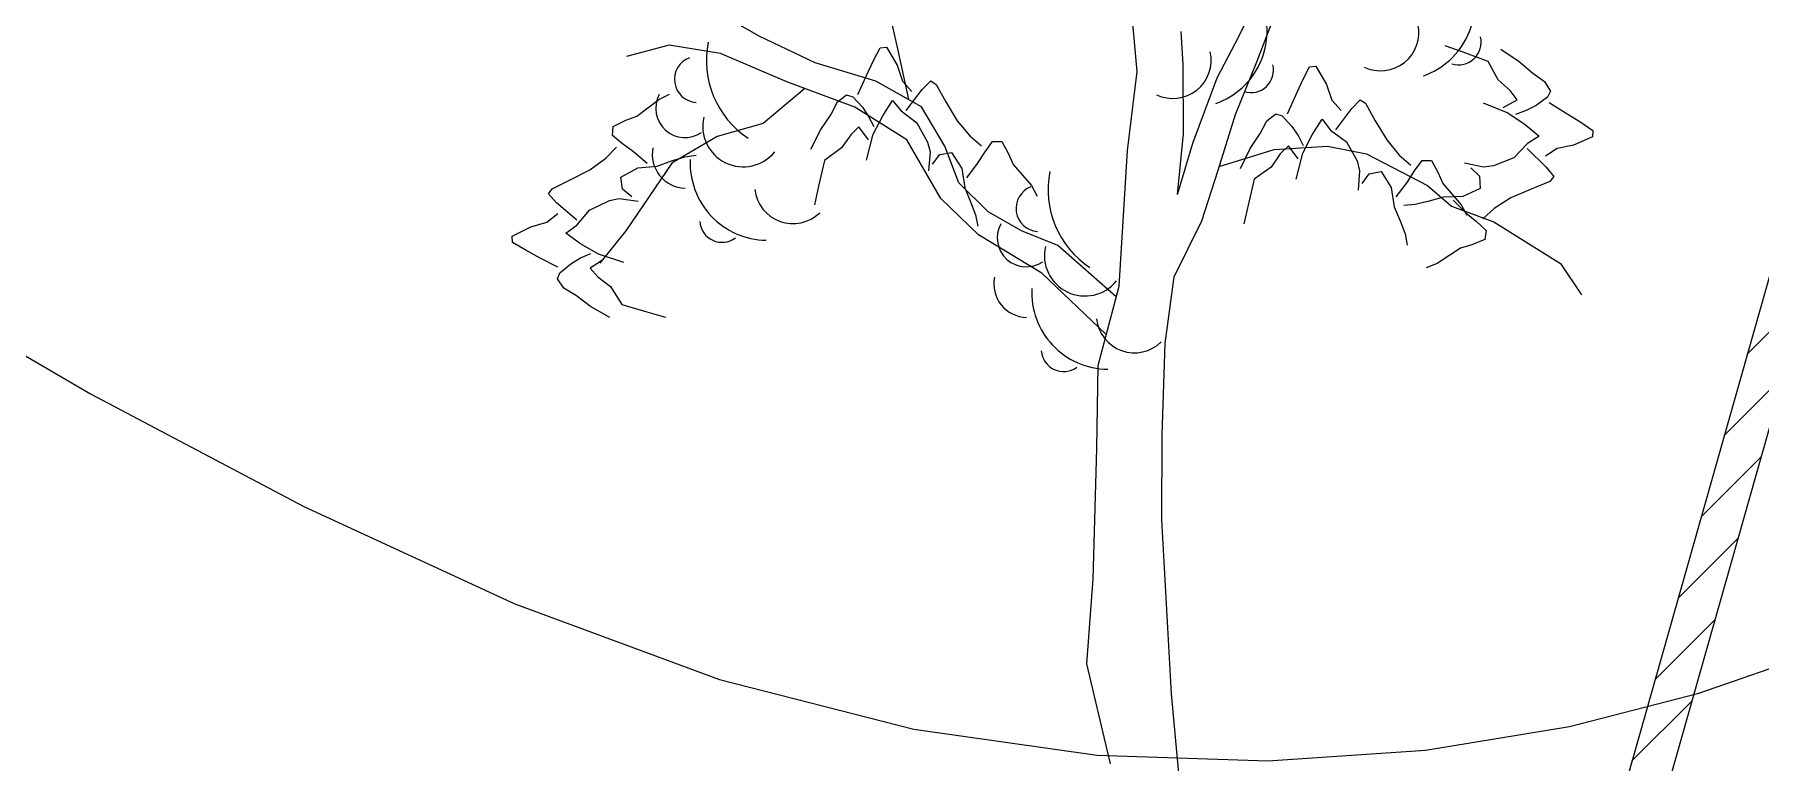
# Model space of a CAD drawing. Header units: millimetres. Extents: x 524954 to 526204, y 9523489 to 9524010.
# Drawn here: x 525861.98 to 525872.46, y 9523755.25 to 9523759.67 of the extents above; entities that cross this region are included whole.
import ezdxf

# ---------------------------------------------------------------- set-up
doc = ezdxf.new("R2010")
doc.units = ezdxf.units.MM
doc.linetypes.add('ACAD_ISO12W100', pattern=[21, 12, -3, 0, -3, 0, -3])
for name, color, linetype in [('Arbre', 34, 'ACAD_ISO12W100'), ('Cloture', 7, 'Continuous'), ('CN_01_00', 3, 'Continuous'), ('Murs', 1, 'Continuous')]:
    doc.layers.add(name, color=color, linetype=linetype)

# ---------------------------------------------------------------- blocks, each defined once
blk = doc.blocks.new('v088')
at = {"linetype": 'Continuous'}
for p, q in [((-0.107, 4.829), (-0.165, 5.487)), ((0.51, 5.041), (0.671, 5.368)), ((-1.559, 4.967), (-1.635, 5.301)), ((-2.4, 5.043), (-2.621, 5.169)), ((0.619, 4.888), (0.731, 5.176)), ((-2.061, 4.882), (-2.4, 5.043)), ((0.172, 4.872), (0.161, 5.071)), ((0.379, 4.79), (0.51, 5.041)), ((-2.946, 4.988), (-3.206, 4.92)), ((-2.634, 4.938), (-2.946, 4.988)), ((-2.233, 4.766), (-2.634, 4.938)), ((-1.492, 4.659), (-1.559, 4.967)), ((-1.692, 4.771), (-2.061, 4.882)), ((-0.166, 4.349), (-0.107, 4.829)), ((0.174, 4.45), (0.172, 4.872)), ((0.489, 4.568), (0.619, 4.888)), ((-2.123, 4.725), (-2.377, 4.514)), ((-1.819, 4.613), (-2.233, 4.766)), ((-1.415, 4.615), (-1.692, 4.771)), ((0.231, 4.395), (0.379, 4.79)), ((-1.504, 4.415), (-1.819, 4.613)), ((-1.273, 4.376), (-1.415, 4.615)), ((-2.377, 4.514), (-2.655, 4.434)), ((0.384, 4.23), (0.489, 4.568)), ((-2.655, 4.434), (-2.931, 4.273)), ((-1.298, 4.058), (-1.504, 4.415)), ((0.138, 4.082), (0.174, 4.45)), ((-1.188, 4.154), (-1.273, 4.376)), ((-0.217, 3.527), (-0.166, 4.349)), ((0.138, 4.082), (0.231, 4.395)), ((0.391, 4.253), (0.724, 4.355)), ((0.724, 4.355), (1.047, 4.375)), ((1.047, 4.375), (1.284, 4.33)), ((1.284, 4.33), (1.655, 4.138)), ((-2.931, 4.273), (-3.209, 3.863)), ((0.285, 3.923), (0.384, 4.23)), ((-1.01, 3.977), (-1.188, 4.154)), ((1.655, 4.138), (1.8, 4.011)), ((-1.069, 3.839), (-1.298, 4.058)), ((1.8, 4.011), (2.057, 3.917)), ((-0.808, 3.863), (-1.01, 3.977)), ((0.118, 3.584), (0.285, 3.923)), ((2.057, 3.917), (2.461, 3.664)), ((-3.209, 3.863), (-3.367, 3.667)), ((-0.685, 3.605), (-1.069, 3.839)), ((-0.589, 3.774), (-0.808, 3.863)), ((-0.234, 3.461), (-0.589, 3.774)), ((-0.294, 3.234), (-0.685, 3.605)), ((0.064, 3.179), (0.118, 3.584)), ((2.461, 3.664), (2.589, 3.474)), ((-0.344, 3.046), (-0.217, 3.527)), ((0.045, 2.625), (0.064, 3.179)), ((-0.352, 2.542), (-0.344, 3.046)), ((0.043, 2.109), (0.045, 2.625)), ((-0.373, 1.752), (-0.352, 2.542)), ((0.102, 1.053), (0.043, 2.109)), ((-0.412, 1.235), (-0.373, 1.752)), ((-0.268, 0.628), (-0.412, 1.235)), ((0.151, 0.506), (0.102, 1.053))]:
    blk.add_line(p, q, dxfattribs=at)
at = {"color": 3, "linetype": 'Continuous'}
for p, q in [((-1.707, 4.895), (-1.667, 4.973)), ((-1.667, 4.973), (-1.628, 4.976)), ((-1.628, 4.976), (-1.564, 4.867)), ((1.872, 4.946), (1.762, 4.985)), ((2.022, 4.89), (1.872, 4.946)), ((2.099, 4.964), (2.211, 4.89)), ((-1.751, 4.8), (-1.707, 4.895)), ((-1.564, 4.867), (-1.531, 4.771)), ((0.899, 4.779), (0.939, 4.857)), ((0.939, 4.857), (0.978, 4.861)), ((0.978, 4.861), (1.042, 4.751)), ((2.083, 4.778), (2.022, 4.89)), ((2.211, 4.89), (2.293, 4.818)), ((2.293, 4.818), (2.365, 4.769)), ((-1.801, 4.689), (-1.751, 4.8)), ((-1.531, 4.771), (-1.475, 4.707)), ((-1.508, 4.592), (-1.411, 4.72)), ((-1.411, 4.72), (-1.359, 4.773)), ((-1.359, 4.773), (-1.327, 4.751)), ((-1.327, 4.751), (-1.268, 4.645)), ((0.855, 4.685), (0.899, 4.779)), ((1.042, 4.751), (1.075, 4.656)), ((2.157, 4.714), (2.083, 4.778)), ((2.199, 4.658), (2.157, 4.714)), ((2.365, 4.769), (2.4, 4.71)), ((-3.143, 4.557), (-3.01, 4.66)), ((-3.01, 4.66), (-2.944, 4.692)), ((-1.966, 4.567), (-1.926, 4.645)), ((-1.926, 4.645), (-1.871, 4.687)), ((-1.871, 4.687), (-1.833, 4.675)), ((-1.833, 4.675), (-1.774, 4.612)), ((-1.774, 4.612), (-1.736, 4.556)), ((-1.651, 4.561), (-1.591, 4.654)), ((-1.591, 4.654), (-1.539, 4.59)), ((-1.268, 4.645), (-1.199, 4.529)), ((0.805, 4.573), (0.855, 4.685)), ((1.075, 4.656), (1.131, 4.592)), ((1.195, 4.604), (1.247, 4.657)), ((1.247, 4.657), (1.279, 4.636)), ((1.279, 4.636), (1.338, 4.53)), ((1.992, 4.638), (2.142, 4.578)), ((2.113, 4.611), (2.199, 4.658)), ((2.313, 4.623), (2.253, 4.592)), ((2.383, 4.674), (2.313, 4.623)), ((2.4, 4.71), (2.383, 4.674)), ((2.393, 4.64), (2.497, 4.577)), ((-3.287, 4.496), (-3.21, 4.533)), ((-3.21, 4.533), (-3.143, 4.557)), ((-2.027, 4.477), (-1.966, 4.567)), ((-1.736, 4.556), (-1.705, 4.495)), ((-1.708, 4.448), (-1.651, 4.561)), ((-1.539, 4.59), (-1.443, 4.518)), ((-1.443, 4.518), (-1.378, 4.401)), ((-1.199, 4.529), (-1.123, 4.438)), ((0.64, 4.452), (0.68, 4.53)), ((0.68, 4.53), (0.735, 4.572)), ((0.735, 4.572), (0.773, 4.559)), ((0.773, 4.559), (0.832, 4.496)), ((0.955, 4.445), (1.015, 4.539)), ((1.015, 4.539), (1.067, 4.474)), ((1.098, 4.476), (1.195, 4.604)), ((1.338, 4.53), (1.407, 4.414)), ((2.142, 4.578), (2.247, 4.507)), ((2.253, 4.592), (2.189, 4.569)), ((2.247, 4.507), (2.332, 4.436)), ((2.497, 4.577), (2.585, 4.521)), ((2.585, 4.521), (2.658, 4.472)), ((-3.291, 4.441), (-3.287, 4.496)), ((-3.23, 4.39), (-3.291, 4.441)), ((-2.086, 4.357), (-2.027, 4.477)), ((-1.845, 4.445), (-1.9, 4.365)), ((-1.795, 4.494), (-1.845, 4.445)), ((-1.737, 4.415), (-1.795, 4.494)), ((-1.749, 4.291), (-1.708, 4.448)), ((-1.378, 4.401), (-1.363, 4.341)), ((-1.123, 4.438), (-1.052, 4.377)), ((-1.03, 4.342), (-0.984, 4.405)), ((-0.984, 4.405), (-0.928, 4.404)), ((-0.928, 4.404), (-0.887, 4.33)), ((0.579, 4.362), (0.64, 4.452)), ((0.832, 4.496), (0.87, 4.441)), ((0.87, 4.441), (0.901, 4.38)), ((0.898, 4.333), (0.955, 4.445)), ((1.067, 4.474), (1.163, 4.402)), ((1.163, 4.402), (1.228, 4.286)), ((1.407, 4.414), (1.483, 4.322)), ((2.332, 4.436), (2.262, 4.393)), ((2.656, 4.433), (2.54, 4.383)), ((2.658, 4.472), (2.656, 4.433)), ((-3.427, 4.233), (-3.331, 4.304)), ((-3.331, 4.304), (-3.266, 4.37)), ((-3.162, 4.341), (-3.23, 4.39)), ((-3.079, 4.271), (-3.162, 4.341)), ((-2.933, 4.286), (-2.851, 4.312)), ((-2.851, 4.312), (-2.783, 4.321)), ((-1.9, 4.365), (-2.003, 4.29)), ((-1.363, 4.341), (-1.372, 4.226)), ((-1.349, 4.266), (-1.305, 4.325)), ((-1.305, 4.325), (-1.233, 4.338)), ((-1.233, 4.338), (-1.171, 4.241)), ((-1.075, 4.271), (-1.03, 4.342)), ((-0.887, 4.33), (-0.859, 4.265)), ((0.52, 4.241), (0.579, 4.362)), ((0.761, 4.33), (0.706, 4.249)), ((0.811, 4.379), (0.761, 4.33)), ((0.869, 4.3), (0.811, 4.379)), ((0.857, 4.176), (0.898, 4.333)), ((1.483, 4.322), (1.554, 4.261)), ((2.179, 4.306), (2.055, 4.256)), ((2.262, 4.393), (2.179, 4.306)), ((2.26, 4.362), (2.375, 4.249)), ((2.441, 4.361), (2.371, 4.315)), ((2.54, 4.383), (2.441, 4.361)), ((-3.547, 4.171), (-3.427, 4.233)), ((-3.239, 4.188), (-3.137, 4.244)), ((-3.137, 4.244), (-3.019, 4.255)), ((-3.019, 4.255), (-2.933, 4.286)), ((-2.003, 4.29), (-2.04, 4.134)), ((-1.171, 4.241), (-1.153, 4.123)), ((-1.141, 4.184), (-1.075, 4.271)), ((-0.859, 4.265), (-0.748, 4.137)), ((0.706, 4.249), (0.603, 4.175)), ((1.228, 4.286), (1.243, 4.226)), ((1.243, 4.226), (1.234, 4.11)), ((1.258, 4.15), (1.301, 4.209)), ((1.301, 4.209), (1.373, 4.223)), ((1.373, 4.223), (1.435, 4.125)), ((1.531, 4.155), (1.576, 4.226)), ((1.576, 4.226), (1.623, 4.29)), ((1.623, 4.29), (1.678, 4.289)), ((1.678, 4.289), (1.719, 4.214)), ((1.719, 4.214), (1.747, 4.149)), ((1.994, 4.248), (1.88, 4.272)), ((1.917, 4.244), (1.97, 4.193)), ((1.97, 4.193), (1.975, 4.12)), ((2.055, 4.256), (1.994, 4.248)), ((2.375, 4.249), (2.421, 4.191)), ((2.421, 4.191), (2.396, 4.162)), ((-3.679, 4.087), (-3.656, 4.117)), ((-3.629, 4.032), (-3.679, 4.087)), ((-3.656, 4.117), (-3.547, 4.171)), ((-3.229, 4.115), (-3.239, 4.188)), ((-3.172, 4.068), (-3.229, 4.115)), ((-2.04, 4.134), (-2.065, 4.02)), ((-1.153, 4.123), (-1.118, 4.039)), ((-0.748, 4.137), (-0.713, 4.073)), ((0.603, 4.175), (0.566, 4.019)), ((1.435, 4.125), (1.453, 4.007)), ((1.465, 4.068), (1.531, 4.155)), ((1.747, 4.149), (1.858, 4.021)), ((1.975, 4.12), (1.87, 4.071)), ((2.283, 4.116), (2.16, 4.062)), ((2.396, 4.162), (2.283, 4.116)), ((-3.507, 3.927), (-3.629, 4.032)), ((-3.507, 3.896), (-3.43, 3.988)), ((-3.43, 3.988), (-3.309, 4.046)), ((-3.309, 4.046), (-3.249, 4.058)), ((-3.249, 4.058), (-3.134, 4.042)), ((-1.118, 4.039), (-1.087, 3.959)), ((0.566, 4.019), (0.541, 3.904)), ((1.453, 4.007), (1.488, 3.924)), ((1.58, 4.022), (1.511, 4.017)), ((1.664, 4.043), (1.58, 4.022)), ((1.751, 4.067), (1.664, 4.043)), ((1.87, 4.071), (1.751, 4.067)), ((1.81, 4.048), (1.888, 3.972)), ((1.858, 4.021), (1.893, 3.958)), ((2.059, 3.998), (1.99, 3.936)), ((2.16, 4.062), (2.059, 3.998)), ((-3.898, 3.83), (-3.785, 3.887)), ((-3.785, 3.887), (-3.688, 3.915)), ((-3.688, 3.915), (-3.621, 3.967)), ((-3.574, 3.849), (-3.507, 3.896)), ((-1.087, 3.959), (-1.074, 3.891)), ((1.488, 3.924), (1.519, 3.844)), ((1.888, 3.972), (1.953, 3.918)), ((1.953, 3.918), (2.01, 3.864)), ((-3.897, 3.791), (-3.898, 3.83)), ((-3.821, 3.747), (-3.897, 3.791)), ((-3.484, 3.783), (-3.574, 3.849)), ((-3.375, 3.72), (-3.484, 3.783)), ((1.519, 3.844), (1.532, 3.776)), ((1.923, 3.778), (1.855, 3.758)), ((2.002, 3.81), (1.923, 3.778)), ((2.01, 3.864), (2.002, 3.81)), ((-3.729, 3.697), (-3.821, 3.747)), ((-3.621, 3.641), (-3.729, 3.697)), ((-3.542, 3.663), (-3.485, 3.698)), ((-3.485, 3.698), (-3.422, 3.725)), ((-3.344, 3.689), (-3.426, 3.635)), ((-3.221, 3.67), (-3.375, 3.72)), ((1.855, 3.758), (1.714, 3.664)), ((-3.623, 3.571), (-3.609, 3.608)), ((-3.585, 3.514), (-3.623, 3.571)), ((-3.609, 3.608), (-3.542, 3.663)), ((-3.426, 3.635), (-3.38, 3.583)), ((-3.38, 3.583), (-3.303, 3.524)), ((1.714, 3.664), (1.647, 3.637)), ((-3.509, 3.469), (-3.585, 3.514)), ((-3.423, 3.403), (-3.509, 3.469)), ((-3.303, 3.524), (-3.234, 3.416)), ((-3.306, 3.337), (-3.423, 3.403)), ((-3.234, 3.416), (-3.081, 3.37)), ((-3.081, 3.37), (-2.968, 3.339))]:
    blk.add_line(p, q, dxfattribs=at)
for centre, major_axis, start_param, end_param in [((1.475, 5.243), (0.33, 0.33), 4.265936, 5.872819), ((0.215, 5.075), (-0.33, 0.33), 2.69514, 4.302022), ((1.37, 5.065), (-0.164, 0.164), 1.908121, 4.146545), ((1.844, 5.006), (-0.0964, 0.0964), 2.051824, 4.174223), ((-2.155, 4.896), (-0.4, 0.4), 0.587708, 1.773422), ((0.11, 4.897), (-0.164, 0.164), 1.908121, 4.146545), ((-2.774, 4.781), (-0.099, 0.099), -0.421529, 2.292047), ((0.584, 4.837), (0.0964, 0.0964), 3.62262, 5.745019), ((-2.851, 4.605), (-0.125, 0.125), 0.293965, 2.957824), ((-2.497, 4.497), (0.174, 0.174), 2.133893, 4.816631), ((-2.844, 4.326), (-0.145, 0.145), 0.590553, 2.325666), ((-2.352, 4.272), (0.33, 0.33), 2.307735, 3.914618), ((-0.082, 4.112), (0.4, 0.4), 2.158504, 3.344219), ((-2.195, 4.138), (0.164, 0.164), 2.463212, 4.701636), ((-0.702, 3.998), (0.099, 0.099), 1.149268, 3.862844), ((-2.625, 3.929), (0.0964, 0.0964), 2.435534, 4.557933), ((-0.779, 3.821), (0.125, 0.125), 1.864761, 4.52862), ((-0.424, 3.713), (0.174, 0.174), 2.133893, 4.816631), ((-0.772, 3.542), (-0.145, 0.145), 0.590553, 2.325666), ((-0.28, 3.489), (0.33, 0.33), 2.307735, 3.914618), ((-0.123, 3.354), (0.164, 0.164), 2.463212, 4.701636), ((-0.553, 3.145), (0.0964, 0.0964), 2.435534, 4.557933)]:
    blk.add_ellipse(centre, major_axis=major_axis, ratio=1, start_param=start_param, end_param=end_param, dxfattribs=at)

msp = doc.modelspace()

# ---------------------------------------------------------------- hatches: boundary and pattern name
at = {"layer": 'Murs'}
h = msp.add_hatch(dxfattribs=at)
h.set_pattern_fill('_U', color=256, scale=0.25, angle=45, style=0, pattern_type=0)
h.set_pattern_definition([(45, (0, 0), (-0.1767766952966, 0.1767766952966), [])])
h.paths.add_polyline_path([(525874.373, 9523763.858), (525868.238, 9523742.215), (525828.739, 9523750.601), (525831.154, 9523766.338), (525831.401, 9523766.3), (525829.022, 9523750.796), (525868.061, 9523742.508), (525874.132, 9523763.926)])

# ---------------------------------------------------------------- linework, layer by layer
at = {"layer": 'Cloture', "flags": 128}
for points in [[(525874.373, 9523763.858), (525868.238, 9523742.215), (525828.739, 9523750.601), (525831.154, 9523766.338)], [(525874.132, 9523763.926), (525868.061, 9523742.508), (525829.022, 9523750.796), (525831.401, 9523766.3)]]:
    msp.add_lwpolyline(points, dxfattribs=at)
at = {"layer": 'CN_01_00', "elevation": 287, "flags": 128}
msp.add_lwpolyline([(525861.041, 9523758.237), (525862.323, 9523757.49), (525863.618, 9523756.805), (525864.899, 9523756.215), (525866.14, 9523755.757), (525867.32, 9523755.455), (525868.431, 9523755.297), (525869.467, 9523755.262), (525870.424, 9523755.328), (525871.297, 9523755.472), (525872.081, 9523755.674), (525872.771, 9523755.912)], dxfattribs=at)

# ---------------------------------------------------------------- block references
at = {"layer": 'Arbre'}
msp.add_blockref('v088', (525868.781, 9523754.616), dxfattribs=at)

doc.saveas('drawing.dxf')
